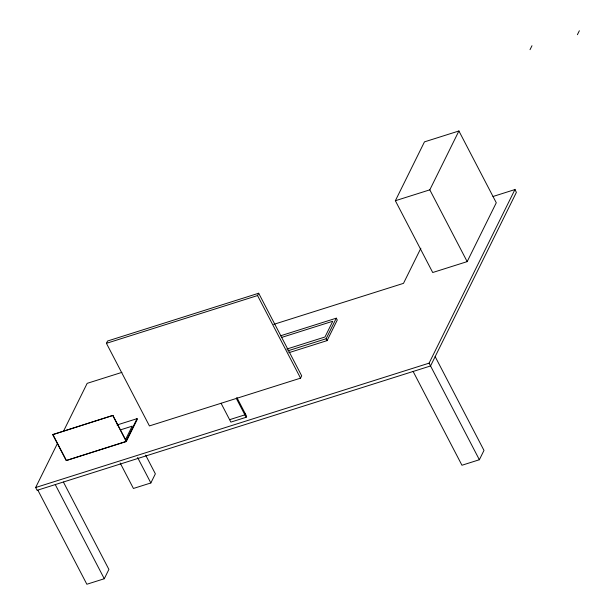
<?xml version="1.0" encoding="UTF-8"?>
<svg xmlns="http://www.w3.org/2000/svg" width="615" height="615" viewBox="0 0 615 615"><rect width="100%" height="100%" fill="white"/><g stroke="black" fill="none" stroke-linecap="round" stroke-linejoin="round"><path stroke-width="0.92" d="M52.721 434.628L112.922 415.417L126.413 441.332L66.212 460.543L52.721 434.628L112.922 415.417M106.433 343.324L107.571 341.01L258.684 293.24L301.681 375.842L300.543 378.148L149.43 425.918L106.433 343.324L257.547 295.554L258.684 293.24M492.999 196.493L514.94 189.558L516.392 192.357L430.546 365.956L37.108 490.324L35.647 487.526L57.364 443.615M63.33 431.561L87.169 383.345L121.908 372.367M125.852 438.926L132.163 426.164L120.44 429.877M126.121 440.771L137.053 418.661L137.345 419.215L126.306 441.547L66.212 460.543M120.163 462.987L133.424 488.464L150.852 482.96L155.364 473.834L145.64 455.146M37.838 490.094L86.853 584.25L104.281 578.746L108.893 569.413L63.407 482.045M245.37 413.864L244.878 414.856L229.61 419.684M221.069 403.271L230.871 422.105L246.138 417.277L246.63 416.286L236.829 397.459M287.759 350.873L326.119 338.75L336.297 318.178L337.266 320.038L327.095 340.61L288.727 352.741M395.36 200.728L424.465 141.873L458.913 130.98L496.282 202.766L467.177 261.621L432.722 272.514L395.36 200.728L429.808 189.843L458.913 130.98M420.868 248.214L403.486 283.354L273.667 324.389M530.022 49.684L531.983 45.725M577.393 34.709L579.353 30.75M35.647 487.526L429.093 363.158L515.055 189.32M413.126 371.46L461.95 465.248L479.369 459.736L483.982 450.411L435.159 356.623M280.571 335.79L336.297 318.178M281.793 337.374L332.761 321.261L324.981 336.997L286.751 349.082M117.027 424.988L137.053 418.661M429.808 189.843L467.177 261.621M429.093 363.158L479.369 459.736M326.119 338.75L327.095 340.61M257.547 295.554L300.543 378.148M236.337 398.443L246.138 417.277M137.583 457.483L150.852 482.96M112.814 415.632L126.306 441.547M52.829 434.413L66.028 459.766M55.265 484.589L104.281 578.746"/></g></svg>
